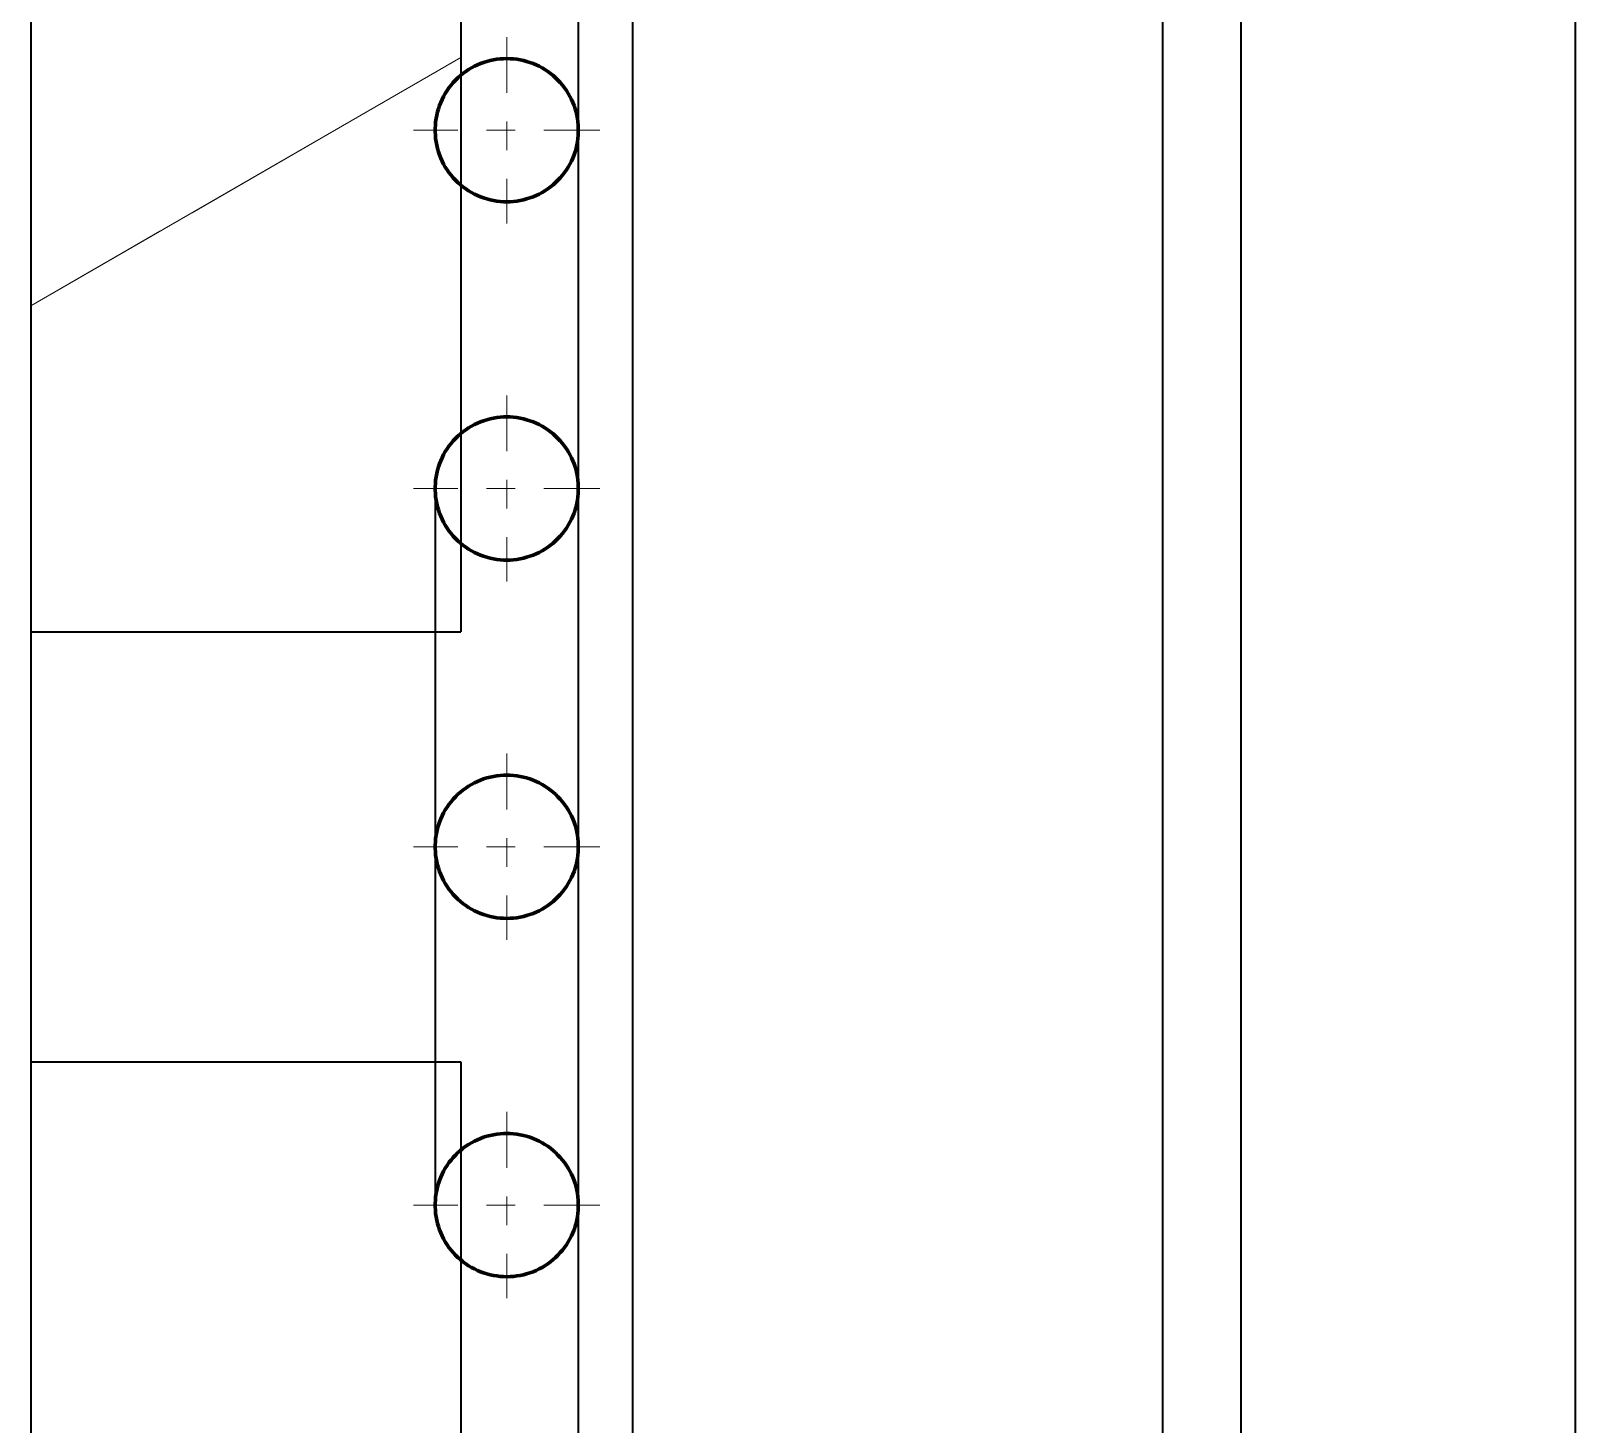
# Model space of a CAD drawing. Extents: x 23 to 587, y 4 to 413.
# Drawn here: x 172.92 to 178.31, y 153.5 to 158.36 of the extents above; entities that cross this region are included whole.
import ezdxf

# ---------------------------------------------------------------- set-up
doc = ezdxf.new("R2010")
doc.units = 0
doc.linetypes.add('DASHDOT', pattern=[18.5, 12, -3, 0.5, -3])
doc.linetypes.add('DASHED', pattern=[15, 12, -3])
doc.layers.get('0').update_dxf_attribs({"lineweight": 13})

# ---------------------------------------------------------------- blocks, each defined once
blk = doc.blocks.new('BLOCK6984')
at = {"color": 7, "linetype": 'DASHDOT', "lineweight": 13, "ltscale": 0.0325}
for p, q in [((1.821, 35.65), (1.821, 34.35)), ((2.471, 35), (1.171, 35))]:
    blk.add_line(p, q, dxfattribs=at)
blk = doc.blocks.new('BLOCK6985')
at = {"color": 7, "linetype": 'DASHDOT', "lineweight": 13, "ltscale": 0.0325}
for p, q in [((1.821, 33.15), (1.821, 31.85)), ((2.471, 32.5), (1.171, 32.5))]:
    blk.add_line(p, q, dxfattribs=at)
blk = doc.blocks.new('BLOCK6986')
at = {"color": 7, "linetype": 'DASHDOT', "lineweight": 13, "ltscale": 0.0325}
for p, q in [((1.821, 30.65), (1.821, 29.35)), ((2.471, 30), (1.171, 30))]:
    blk.add_line(p, q, dxfattribs=at)
blk = doc.blocks.new('BLOCK6987')
at = {"color": 7, "linetype": 'DASHDOT', "lineweight": 13, "ltscale": 0.0325}
for p, q in [((1.821, 28.15), (1.821, 26.85)), ((2.471, 27.5), (1.171, 27.5))]:
    blk.add_line(p, q, dxfattribs=at)
blk = doc.blocks.new('BLOCK7007')
at = {"color": 7, "lineweight": 35}
for p, q in [((6.4, -47.45), (6.4, 47.55)), ((2.7, 45.8), (2.7, 0.05)), ((9.278, 41.372), (9.278, -19.761))]:
    blk.add_line(p, q, dxfattribs=at)
at = {"color": 7, "lineweight": 35, "ltscale": 0.0625}
for p, q in [((2.321, 37.5), (2.321, 35)), ((2.321, 35), (2.321, 32.5)), ((1.321, 32.5), (1.321, 30)), ((2.321, 32.5), (2.321, 30)), ((1.321, 30), (1.321, 27.5)), ((2.321, 30), (2.321, 27.5)), ((2.321, 27.5), (2.321, 25))]:
    blk.add_line(p, q, dxfattribs=at)
at = {"color": 7, "lineweight": 35, "ltscale": 0.125}
for p, q in [((-1.5, 36.5), (-1.5, 31.5)), ((1.5, 36.5), (1.5, 31.5))]:
    blk.add_line(p, q, dxfattribs=at)
at = {"color": 7, "lineweight": 35, "ltscale": 0.075}
for p, q in [((-1.5, 31.5), (1.5, 31.5)), ((-1.5, 31.5), (-1.5, 28.5)), ((-1.5, 28.5), (1.5, 28.5))]:
    blk.add_line(p, q, dxfattribs=at)
at = {"color": 7, "lineweight": 35, "ltscale": 0.175}
for p, q in [((-1.5, 28.5), (-1.5, 21.5)), ((1.5, 28.5), (1.5, 21.5))]:
    blk.add_line(p, q, dxfattribs=at)
at = {"color": 7, "lineweight": 35}
for centre in [(1.821, 35), (1.821, 32.5), (1.821, 30), (1.821, 27.5)]:
    blk.add_circle(centre, 0.5, dxfattribs=at)
blk.add_open_spline([(6.951, 44.46), (6.947, 44.397), (6.946, 44.307), (6.946, 44.174), (6.946, 44.042), (6.946, 43.858), (6.946, 43.622), (6.946, 43.334), (6.946, 42.995), (6.946, 42.604), (6.946, 42.163), (6.946, 41.671), (6.946, 41.13), (6.946, 40.54), (6.946, 39.901), (6.946, 39.216), (6.946, 38.483), (6.946, 37.705), (6.946, 36.882), (6.946, 36.015), (6.946, 35.106), (6.946, 34.154), (6.946, 33.162), (6.946, 32.13), (6.946, 31.061), (6.946, 29.954), (6.946, 28.812), (6.946, 27.635), (6.946, 26.426), (6.946, 25.185), (6.946, 23.914), (6.946, 22.615), (6.946, 21.289), (6.946, 19.938), (6.946, 18.563), (6.946, 17.165), (6.946, 15.748), (6.946, 14.312), (6.946, 12.859), (6.946, 11.39), (6.946, 9.908), (6.946, 8.415), (6.946, 6.911), (6.946, 5.399), (6.946, 3.881), (6.946, 2.358), (6.946, 0.833), (6.946, -0.694), (6.946, -2.219), (6.946, -3.742), (6.946, -5.26), (6.946, -6.772), (6.946, -8.276), (6.946, -9.77), (6.946, -11.252), (6.946, -12.721), (6.946, -14.175), (6.946, -15.611), (6.946, -17.029), (6.946, -18.427), (6.946, -19.803), (6.946, -20.712), (6.946, -21.163)], degree=3, knots=[0, 0, 0, 0, 0.189433, 0.268467, 0.40013, 0.584286, 0.820495, 1.108622, 1.448322, 1.839192, 2.280765, 2.772517, 3.31386, 3.904152, 4.542687, 5.228707, 5.961393, 6.739873, 7.563221, 8.430454, 9.340541, 10.292398, 11.28489, 12.316835, 13.387005, 14.494125, 15.636877, 16.813898, 18.023788, 19.265104, 20.53637, 21.83607, 23.162657, 24.514551, 25.890141, 27.287789, 28.70583, 30.142576, 31.596315, 33.065316, 34.547829, 36.042088, 37.546313, 39.058714, 40.577488, 42.100827, 43.626917, 45.153939, 46.680075, 48.203507, 49.722421, 51.235007, 52.739465, 54.234002, 55.716838, 57.186207, 58.640359, 60.077562, 61.496104, 62.894296, 64.270472, 65.622993, 65.622993, 65.622993, 65.622993], dxfattribs=at)
blk = doc.blocks.new('BLOCK7021')
at = {"color": 7, "linetype": 'DASHED', "lineweight": 140, "ltscale": 0.000586065}
for p, q in [((1.617, 35.456), (1.638, 35.465)), ((1.915, 35.491), (1.938, 35.486)), ((1.638, 34.535), (1.617, 34.544)), ((1.938, 34.514), (1.915, 34.509))]:
    blk.add_line(p, q, dxfattribs=at)
at = {"color": 7, "linetype": 'DASHED', "lineweight": 140, "ltscale": 0.000586068}
for p, q in [((1.638, 35.465), (1.66, 35.473)), ((1.433, 35.314), (1.448, 35.332)), ((2.195, 35.332), (2.21, 35.314)), ((1.448, 34.668), (1.433, 34.686)), ((2.21, 34.686), (2.195, 34.668)), ((1.66, 34.527), (1.638, 34.535))]:
    blk.add_line(p, q, dxfattribs=at)
at = {"color": 7, "linetype": 'DASHED', "lineweight": 140, "ltscale": 0.000586063}
for p, q in [((1.66, 35.473), (1.683, 35.48)), ((1.728, 35.491), (1.751, 35.495)), ((1.798, 35.499), (1.821, 35.5)), ((1.892, 35.495), (1.915, 35.491)), ((2.005, 35.465), (2.026, 35.456)), ((1.352, 35.172), (1.361, 35.194)), ((1.361, 34.806), (1.352, 34.828)), ((1.683, 34.52), (1.66, 34.527)), ((1.751, 34.505), (1.728, 34.509)), ((1.821, 34.5), (1.798, 34.501)), ((1.915, 34.509), (1.892, 34.505)), ((2.026, 34.544), (2.005, 34.535))]:
    blk.add_line(p, q, dxfattribs=at)
at = {"color": 7, "linetype": 'DASHED', "lineweight": 140, "ltscale": 0.000586056}
for p, q in [((1.683, 35.48), (1.705, 35.486)), ((1.938, 35.486), (1.96, 35.48)), ((1.705, 34.514), (1.683, 34.52)), ((1.96, 34.52), (1.938, 34.514))]:
    blk.add_line(p, q, dxfattribs=at)
at = {"color": 7, "linetype": 'DASHED', "lineweight": 140, "ltscale": 0.000586062}
for p, q in [((1.705, 35.486), (1.728, 35.491)), ((2.282, 35.194), (2.291, 35.172)), ((2.291, 34.828), (2.282, 34.806)), ((1.728, 34.509), (1.705, 34.514))]:
    blk.add_line(p, q, dxfattribs=at)
at = {"color": 7, "linetype": 'DASHED', "lineweight": 140, "ltscale": 0.000586067}
for p, q in [((1.751, 35.495), (1.775, 35.498)), ((1.775, 35.498), (1.798, 35.499)), ((1.868, 35.498), (1.892, 35.495)), ((1.775, 34.502), (1.751, 34.505)), ((1.798, 34.501), (1.775, 34.502)), ((1.892, 34.505), (1.868, 34.502))]:
    blk.add_line(p, q, dxfattribs=at)
at = {"color": 7, "linetype": 'DASHED', "lineweight": 140, "ltscale": 0.000586066}
for p, q in [((1.821, 35.5), (1.845, 35.499)), ((1.845, 34.501), (1.821, 34.5))]:
    blk.add_line(p, q, dxfattribs=at)
at = {"color": 7, "linetype": 'DASHED', "lineweight": 140, "ltscale": 0.000586064}
for p, q in [((1.845, 35.499), (1.868, 35.498)), ((1.868, 34.502), (1.845, 34.501))]:
    blk.add_line(p, q, dxfattribs=at)
at = {"color": 7, "linetype": 'DASHED', "lineweight": 140, "ltscale": 0.00058606}
for p, q in [((1.96, 35.48), (1.983, 35.473)), ((1.37, 35.215), (1.381, 35.236)), ((1.381, 34.764), (1.37, 34.785)), ((1.983, 34.527), (1.96, 34.52))]:
    blk.add_line(p, q, dxfattribs=at)
at = {"color": 7, "linetype": 'DASHED', "lineweight": 140, "ltscale": 0.000586071}
for p, q in [((1.983, 35.473), (2.005, 35.465)), ((1.575, 35.435), (1.596, 35.446)), ((2.047, 35.446), (2.068, 35.435)), ((1.392, 35.257), (1.405, 35.277)), ((1.405, 34.723), (1.392, 34.743)), ((1.596, 34.554), (1.575, 34.565)), ((2.005, 34.535), (1.983, 34.527)), ((2.068, 34.565), (2.047, 34.554))]:
    blk.add_line(p, q, dxfattribs=at)
at = {"color": 7, "linetype": 'DASHED', "lineweight": 140, "ltscale": 0.000586052}
for p, q in [((1.464, 35.349), (1.481, 35.366)), ((1.481, 34.634), (1.464, 34.651))]:
    blk.add_line(p, q, dxfattribs=at)
at = {"color": 7, "linetype": 'DASHED', "lineweight": 140, "ltscale": 0.000586103}
for p, q in [((1.481, 35.366), (1.498, 35.381)), ((2.145, 35.381), (2.162, 35.366)), ((1.498, 34.619), (1.481, 34.634)), ((2.162, 34.634), (2.145, 34.619))]:
    blk.add_line(p, q, dxfattribs=at)
at = {"color": 7, "linetype": 'DASHED', "lineweight": 140, "ltscale": 0.000586024}
for p, q in [((1.498, 35.381), (1.516, 35.396)), ((2.127, 35.396), (2.145, 35.381)), ((1.516, 34.604), (1.498, 34.619)), ((2.145, 34.619), (2.127, 34.604))]:
    blk.add_line(p, q, dxfattribs=at)
at = {"color": 7, "linetype": 'DASHED', "lineweight": 140, "ltscale": 0.000586098}
for p, q in [((1.516, 35.396), (1.535, 35.41)), ((2.108, 35.41), (2.127, 35.396)), ((1.535, 34.59), (1.516, 34.604)), ((2.127, 34.604), (2.108, 34.59))]:
    blk.add_line(p, q, dxfattribs=at)
at = {"color": 7, "linetype": 'DASHED', "lineweight": 140, "ltscale": 0.000586057}
for p, q in [((1.535, 35.41), (1.555, 35.423)), ((1.418, 35.296), (1.433, 35.314)), ((2.21, 35.314), (2.225, 35.296)), ((1.433, 34.686), (1.418, 34.704)), ((2.225, 34.704), (2.21, 34.686)), ((1.555, 34.577), (1.535, 34.59))]:
    blk.add_line(p, q, dxfattribs=at)
at = {"color": 7, "linetype": 'DASHED', "lineweight": 140, "ltscale": 0.000586042}
for p, q in [((1.555, 35.423), (1.575, 35.435)), ((1.575, 34.565), (1.555, 34.577))]:
    blk.add_line(p, q, dxfattribs=at)
at = {"color": 7, "linetype": 'DASHED', "lineweight": 140, "ltscale": 0.000586073}
for p, q in [((1.596, 35.446), (1.617, 35.456)), ((1.617, 34.544), (1.596, 34.554))]:
    blk.add_line(p, q, dxfattribs=at)
at = {"color": 7, "linetype": 'DASHED', "lineweight": 140, "ltscale": 0.000586076}
for p, q in [((2.026, 35.456), (2.047, 35.446)), ((2.047, 34.554), (2.026, 34.544))]:
    blk.add_line(p, q, dxfattribs=at)
at = {"color": 7, "linetype": 'DASHED', "lineweight": 140, "ltscale": 0.000586039}
for p, q in [((2.068, 35.435), (2.088, 35.423)), ((2.088, 34.577), (2.068, 34.565))]:
    blk.add_line(p, q, dxfattribs=at)
at = {"color": 7, "linetype": 'DASHED', "lineweight": 140, "ltscale": 0.000586059}
for p, q in [((2.088, 35.423), (2.108, 35.41)), ((2.262, 35.236), (2.273, 35.215)), ((2.273, 34.785), (2.262, 34.764)), ((2.108, 34.59), (2.088, 34.577))]:
    blk.add_line(p, q, dxfattribs=at)
at = {"color": 7, "linetype": 'DASHED', "lineweight": 140, "ltscale": 0.00058605}
for p, q in [((2.162, 35.366), (2.179, 35.349)), ((2.179, 34.651), (2.162, 34.634))]:
    blk.add_line(p, q, dxfattribs=at)
at = {"color": 7, "linetype": 'DASHED', "lineweight": 140, "ltscale": 0.000586075}
for p, q in [((1.381, 35.236), (1.392, 35.257)), ((1.392, 34.743), (1.381, 34.764))]:
    blk.add_line(p, q, dxfattribs=at)
at = {"color": 7, "linetype": 'DASHED', "lineweight": 140, "ltscale": 0.000586099}
for p, q in [((1.405, 35.277), (1.418, 35.296)), ((2.225, 35.296), (2.238, 35.277)), ((1.418, 34.704), (1.405, 34.723)), ((2.238, 34.723), (2.225, 34.704))]:
    blk.add_line(p, q, dxfattribs=at)
at = {"color": 7, "linetype": 'DASHED', "lineweight": 140, "ltscale": 0.00058603}
for p, q in [((1.448, 35.332), (1.464, 35.349)), ((2.179, 35.349), (2.195, 35.332)), ((1.464, 34.651), (1.448, 34.668)), ((2.195, 34.668), (2.179, 34.651))]:
    blk.add_line(p, q, dxfattribs=at)
at = {"color": 7, "linetype": 'DASHED', "lineweight": 140, "ltscale": 0.000586072}
for p, q in [((2.238, 35.277), (2.251, 35.257)), ((2.251, 34.743), (2.238, 34.723))]:
    blk.add_line(p, q, dxfattribs=at)
at = {"color": 7, "linetype": 'DASHED', "lineweight": 140, "ltscale": 0.000586077}
for p, q in [((2.251, 35.257), (2.262, 35.236)), ((2.262, 34.764), (2.251, 34.743))]:
    blk.add_line(p, q, dxfattribs=at)
at = {"color": 7, "linetype": 'DASHED', "lineweight": 140, "ltscale": 0.000586089}
for p, q in [((1.338, 35.128), (1.345, 35.15)), ((2.298, 35.15), (2.305, 35.128)), ((1.345, 34.85), (1.338, 34.872)), ((2.305, 34.872), (2.298, 34.85))]:
    blk.add_line(p, q, dxfattribs=at)
at = {"color": 7, "linetype": 'DASHED', "lineweight": 140, "ltscale": 0.00058604}
for p, q in [((1.345, 35.15), (1.352, 35.172)), ((1.352, 34.828), (1.345, 34.85))]:
    blk.add_line(p, q, dxfattribs=at)
at = {"color": 7, "linetype": 'DASHED', "lineweight": 140, "ltscale": 0.000586047}
for p, q in [((1.361, 35.194), (1.37, 35.215)), ((2.273, 35.215), (2.282, 35.194)), ((1.37, 34.785), (1.361, 34.806)), ((2.282, 34.806), (2.273, 34.785))]:
    blk.add_line(p, q, dxfattribs=at)
at = {"color": 7, "linetype": 'DASHED', "lineweight": 140, "ltscale": 0.000586041}
for p, q in [((2.291, 35.172), (2.298, 35.15)), ((2.298, 34.85), (2.291, 34.828))]:
    blk.add_line(p, q, dxfattribs=at)
at = {"color": 7, "linetype": 'DASHED', "lineweight": 140, "ltscale": 0.000586009}
for p, q in [((1.322, 35.012), (1.323, 35.035)), ((1.323, 34.965), (1.322, 34.988))]:
    blk.add_line(p, q, dxfattribs=at)
at = {"color": 7, "linetype": 'DASHED', "lineweight": 140, "ltscale": 0.000586128}
for p, q in [((1.323, 35.035), (1.325, 35.058)), ((2.318, 35.058), (2.32, 35.035)), ((1.322, 34.988), (1.322, 35.012)), ((1.325, 34.942), (1.323, 34.965)), ((2.32, 34.965), (2.318, 34.942)), ((2.321, 35.012), (2.321, 34.988))]:
    blk.add_line(p, q, dxfattribs=at)
at = {"color": 7, "linetype": 'DASHED', "lineweight": 140, "ltscale": 0.000586005}
for p, q in [((1.325, 35.058), (1.328, 35.082)), ((2.315, 35.082), (2.318, 35.058)), ((1.328, 34.918), (1.325, 34.942)), ((2.318, 34.942), (2.315, 34.918))]:
    blk.add_line(p, q, dxfattribs=at)
at = {"color": 7, "linetype": 'DASHED', "lineweight": 140, "ltscale": 0.000586106}
for p, q in [((1.328, 35.082), (1.333, 35.105)), ((2.31, 35.105), (2.315, 35.082)), ((1.333, 34.895), (1.328, 34.918)), ((2.315, 34.918), (2.31, 34.895))]:
    blk.add_line(p, q, dxfattribs=at)
at = {"color": 7, "linetype": 'DASHED', "lineweight": 140, "ltscale": 0.000586045}
for p, q in [((1.333, 35.105), (1.338, 35.128)), ((1.338, 34.872), (1.333, 34.895))]:
    blk.add_line(p, q, dxfattribs=at)
at = {"color": 7, "linetype": 'DASHED', "lineweight": 140, "ltscale": 0.000586044}
for p, q in [((2.305, 35.128), (2.31, 35.105)), ((2.31, 34.895), (2.305, 34.872))]:
    blk.add_line(p, q, dxfattribs=at)
at = {"color": 7, "linetype": 'DASHED', "lineweight": 140, "ltscale": 0.00058601}
for p, q in [((2.32, 35.035), (2.321, 35.012)), ((2.321, 34.988), (2.32, 34.965))]:
    blk.add_line(p, q, dxfattribs=at)
blk = doc.blocks.new('BLOCK7023')
at = {"color": 7, "linetype": 'DASHED', "lineweight": 140, "ltscale": 0.000586056}
for p, q in [((1.683, 32.98), (1.705, 32.986)), ((1.938, 32.986), (1.96, 32.98)), ((1.705, 32.014), (1.683, 32.02)), ((1.96, 32.02), (1.938, 32.014))]:
    blk.add_line(p, q, dxfattribs=at)
at = {"color": 7, "linetype": 'DASHED', "lineweight": 140, "ltscale": 0.000586062}
for p, q in [((1.705, 32.986), (1.728, 32.991)), ((2.282, 32.694), (2.291, 32.672)), ((2.291, 32.328), (2.282, 32.306)), ((1.728, 32.009), (1.705, 32.014))]:
    blk.add_line(p, q, dxfattribs=at)
at = {"color": 7, "linetype": 'DASHED', "lineweight": 140, "ltscale": 0.000586063}
for p, q in [((1.728, 32.991), (1.751, 32.995)), ((1.798, 32.999), (1.821, 33)), ((1.892, 32.995), (1.915, 32.991)), ((1.66, 32.973), (1.683, 32.98)), ((2.005, 32.965), (2.026, 32.956)), ((1.352, 32.672), (1.361, 32.694)), ((1.361, 32.306), (1.352, 32.328)), ((1.683, 32.02), (1.66, 32.027)), ((2.026, 32.044), (2.005, 32.035)), ((1.751, 32.005), (1.728, 32.009)), ((1.821, 32), (1.798, 32.001)), ((1.915, 32.009), (1.892, 32.005))]:
    blk.add_line(p, q, dxfattribs=at)
at = {"color": 7, "linetype": 'DASHED', "lineweight": 140, "ltscale": 0.000586067}
for p, q in [((1.751, 32.995), (1.775, 32.998)), ((1.775, 32.998), (1.798, 32.999)), ((1.868, 32.998), (1.892, 32.995)), ((1.775, 32.002), (1.751, 32.005)), ((1.798, 32.001), (1.775, 32.002)), ((1.892, 32.005), (1.868, 32.002))]:
    blk.add_line(p, q, dxfattribs=at)
at = {"color": 7, "linetype": 'DASHED', "lineweight": 140, "ltscale": 0.000586066}
for p, q in [((1.821, 33), (1.845, 32.999)), ((1.845, 32.001), (1.821, 32))]:
    blk.add_line(p, q, dxfattribs=at)
at = {"color": 7, "linetype": 'DASHED', "lineweight": 140, "ltscale": 0.000586064}
for p, q in [((1.845, 32.999), (1.868, 32.998)), ((1.868, 32.002), (1.845, 32.001))]:
    blk.add_line(p, q, dxfattribs=at)
at = {"color": 7, "linetype": 'DASHED', "lineweight": 140, "ltscale": 0.000586065}
for p, q in [((1.915, 32.991), (1.938, 32.986)), ((1.617, 32.956), (1.638, 32.965)), ((1.638, 32.035), (1.617, 32.044)), ((1.938, 32.014), (1.915, 32.009))]:
    blk.add_line(p, q, dxfattribs=at)
at = {"color": 7, "linetype": 'DASHED', "lineweight": 140, "ltscale": 0.000586103}
for p, q in [((1.481, 32.866), (1.498, 32.881)), ((2.145, 32.881), (2.162, 32.866)), ((1.498, 32.119), (1.481, 32.134)), ((2.162, 32.134), (2.145, 32.119))]:
    blk.add_line(p, q, dxfattribs=at)
at = {"color": 7, "linetype": 'DASHED', "lineweight": 140, "ltscale": 0.000586024}
for p, q in [((1.498, 32.881), (1.516, 32.896)), ((2.127, 32.896), (2.145, 32.881)), ((1.516, 32.104), (1.498, 32.119)), ((2.145, 32.119), (2.127, 32.104))]:
    blk.add_line(p, q, dxfattribs=at)
at = {"color": 7, "linetype": 'DASHED', "lineweight": 140, "ltscale": 0.000586098}
for p, q in [((1.516, 32.896), (1.535, 32.91)), ((2.108, 32.91), (2.127, 32.896)), ((1.535, 32.09), (1.516, 32.104)), ((2.127, 32.104), (2.108, 32.09))]:
    blk.add_line(p, q, dxfattribs=at)
at = {"color": 7, "linetype": 'DASHED', "lineweight": 140, "ltscale": 0.000586057}
for p, q in [((1.535, 32.91), (1.555, 32.923)), ((1.418, 32.796), (1.433, 32.814)), ((2.21, 32.814), (2.225, 32.796)), ((1.433, 32.186), (1.418, 32.204)), ((2.225, 32.204), (2.21, 32.186)), ((1.555, 32.077), (1.535, 32.09))]:
    blk.add_line(p, q, dxfattribs=at)
at = {"color": 7, "linetype": 'DASHED', "lineweight": 140, "ltscale": 0.000586042}
for p, q in [((1.555, 32.923), (1.575, 32.935)), ((1.575, 32.065), (1.555, 32.077))]:
    blk.add_line(p, q, dxfattribs=at)
at = {"color": 7, "linetype": 'DASHED', "lineweight": 140, "ltscale": 0.000586071}
for p, q in [((1.575, 32.935), (1.596, 32.946)), ((1.983, 32.973), (2.005, 32.965)), ((2.047, 32.946), (2.068, 32.935)), ((1.392, 32.757), (1.405, 32.777)), ((1.405, 32.223), (1.392, 32.243)), ((1.596, 32.054), (1.575, 32.065)), ((2.005, 32.035), (1.983, 32.027)), ((2.068, 32.065), (2.047, 32.054))]:
    blk.add_line(p, q, dxfattribs=at)
at = {"color": 7, "linetype": 'DASHED', "lineweight": 140, "ltscale": 0.000586073}
for p, q in [((1.596, 32.946), (1.617, 32.956)), ((1.617, 32.044), (1.596, 32.054))]:
    blk.add_line(p, q, dxfattribs=at)
at = {"color": 7, "linetype": 'DASHED', "lineweight": 140, "ltscale": 0.000586068}
for p, q in [((1.638, 32.965), (1.66, 32.973)), ((1.433, 32.814), (1.448, 32.832)), ((2.195, 32.832), (2.21, 32.814)), ((1.448, 32.168), (1.433, 32.186)), ((2.21, 32.186), (2.195, 32.168)), ((1.66, 32.027), (1.638, 32.035))]:
    blk.add_line(p, q, dxfattribs=at)
at = {"color": 7, "linetype": 'DASHED', "lineweight": 140, "ltscale": 0.00058606}
for p, q in [((1.96, 32.98), (1.983, 32.973)), ((1.37, 32.715), (1.381, 32.736)), ((1.381, 32.264), (1.37, 32.285)), ((1.983, 32.027), (1.96, 32.02))]:
    blk.add_line(p, q, dxfattribs=at)
at = {"color": 7, "linetype": 'DASHED', "lineweight": 140, "ltscale": 0.000586076}
for p, q in [((2.026, 32.956), (2.047, 32.946)), ((2.047, 32.054), (2.026, 32.044))]:
    blk.add_line(p, q, dxfattribs=at)
at = {"color": 7, "linetype": 'DASHED', "lineweight": 140, "ltscale": 0.000586039}
for p, q in [((2.068, 32.935), (2.088, 32.923)), ((2.088, 32.077), (2.068, 32.065))]:
    blk.add_line(p, q, dxfattribs=at)
at = {"color": 7, "linetype": 'DASHED', "lineweight": 140, "ltscale": 0.000586059}
for p, q in [((2.088, 32.923), (2.108, 32.91)), ((2.262, 32.736), (2.273, 32.715)), ((2.273, 32.285), (2.262, 32.264)), ((2.108, 32.09), (2.088, 32.077))]:
    blk.add_line(p, q, dxfattribs=at)
at = {"color": 7, "linetype": 'DASHED', "lineweight": 140, "ltscale": 0.000586099}
for p, q in [((1.405, 32.777), (1.418, 32.796)), ((2.225, 32.796), (2.238, 32.777)), ((1.418, 32.204), (1.405, 32.223)), ((2.238, 32.223), (2.225, 32.204))]:
    blk.add_line(p, q, dxfattribs=at)
at = {"color": 7, "linetype": 'DASHED', "lineweight": 140, "ltscale": 0.00058603}
for p, q in [((1.448, 32.832), (1.464, 32.849)), ((2.179, 32.849), (2.195, 32.832)), ((1.464, 32.151), (1.448, 32.168)), ((2.195, 32.168), (2.179, 32.151))]:
    blk.add_line(p, q, dxfattribs=at)
at = {"color": 7, "linetype": 'DASHED', "lineweight": 140, "ltscale": 0.000586052}
for p, q in [((1.464, 32.849), (1.481, 32.866)), ((1.481, 32.134), (1.464, 32.151))]:
    blk.add_line(p, q, dxfattribs=at)
at = {"color": 7, "linetype": 'DASHED', "lineweight": 140, "ltscale": 0.00058605}
for p, q in [((2.162, 32.866), (2.179, 32.849)), ((2.179, 32.151), (2.162, 32.134))]:
    blk.add_line(p, q, dxfattribs=at)
at = {"color": 7, "linetype": 'DASHED', "lineweight": 140, "ltscale": 0.000586072}
for p, q in [((2.238, 32.777), (2.251, 32.757)), ((2.251, 32.243), (2.238, 32.223))]:
    blk.add_line(p, q, dxfattribs=at)
at = {"color": 7, "linetype": 'DASHED', "lineweight": 140, "ltscale": 0.00058604}
for p, q in [((1.345, 32.65), (1.352, 32.672)), ((1.352, 32.328), (1.345, 32.35))]:
    blk.add_line(p, q, dxfattribs=at)
at = {"color": 7, "linetype": 'DASHED', "lineweight": 140, "ltscale": 0.000586047}
for p, q in [((1.361, 32.694), (1.37, 32.715)), ((2.273, 32.715), (2.282, 32.694)), ((1.37, 32.285), (1.361, 32.306)), ((2.282, 32.306), (2.273, 32.285))]:
    blk.add_line(p, q, dxfattribs=at)
at = {"color": 7, "linetype": 'DASHED', "lineweight": 140, "ltscale": 0.000586075}
for p, q in [((1.381, 32.736), (1.392, 32.757)), ((1.392, 32.243), (1.381, 32.264))]:
    blk.add_line(p, q, dxfattribs=at)
at = {"color": 7, "linetype": 'DASHED', "lineweight": 140, "ltscale": 0.000586077}
for p, q in [((2.251, 32.757), (2.262, 32.736)), ((2.262, 32.264), (2.251, 32.243))]:
    blk.add_line(p, q, dxfattribs=at)
at = {"color": 7, "linetype": 'DASHED', "lineweight": 140, "ltscale": 0.000586041}
for p, q in [((2.291, 32.672), (2.298, 32.65)), ((2.298, 32.35), (2.291, 32.328))]:
    blk.add_line(p, q, dxfattribs=at)
at = {"color": 7, "linetype": 'DASHED', "lineweight": 140, "ltscale": 0.000586128}
for p, q in [((1.323, 32.535), (1.325, 32.558)), ((2.318, 32.558), (2.32, 32.535)), ((1.322, 32.488), (1.322, 32.512)), ((1.325, 32.442), (1.323, 32.465)), ((2.32, 32.465), (2.318, 32.442)), ((2.321, 32.512), (2.321, 32.488))]:
    blk.add_line(p, q, dxfattribs=at)
at = {"color": 7, "linetype": 'DASHED', "lineweight": 140, "ltscale": 0.000586005}
for p, q in [((1.325, 32.558), (1.328, 32.582)), ((2.315, 32.582), (2.318, 32.558)), ((1.328, 32.418), (1.325, 32.442)), ((2.318, 32.442), (2.315, 32.418))]:
    blk.add_line(p, q, dxfattribs=at)
at = {"color": 7, "linetype": 'DASHED', "lineweight": 140, "ltscale": 0.000586106}
for p, q in [((1.328, 32.582), (1.333, 32.605)), ((2.31, 32.605), (2.315, 32.582)), ((1.333, 32.395), (1.328, 32.418)), ((2.315, 32.418), (2.31, 32.395))]:
    blk.add_line(p, q, dxfattribs=at)
at = {"color": 7, "linetype": 'DASHED', "lineweight": 140, "ltscale": 0.000586045}
for p, q in [((1.333, 32.605), (1.338, 32.628)), ((1.338, 32.372), (1.333, 32.395))]:
    blk.add_line(p, q, dxfattribs=at)
at = {"color": 7, "linetype": 'DASHED', "lineweight": 140, "ltscale": 0.000586089}
for p, q in [((1.338, 32.628), (1.345, 32.65)), ((2.298, 32.65), (2.305, 32.628)), ((1.345, 32.35), (1.338, 32.372)), ((2.305, 32.372), (2.298, 32.35))]:
    blk.add_line(p, q, dxfattribs=at)
at = {"color": 7, "linetype": 'DASHED', "lineweight": 140, "ltscale": 0.000586044}
for p, q in [((2.305, 32.628), (2.31, 32.605)), ((2.31, 32.395), (2.305, 32.372))]:
    blk.add_line(p, q, dxfattribs=at)
at = {"color": 7, "linetype": 'DASHED', "lineweight": 140, "ltscale": 0.000586009}
for p, q in [((1.322, 32.512), (1.323, 32.535)), ((1.323, 32.465), (1.322, 32.488))]:
    blk.add_line(p, q, dxfattribs=at)
at = {"color": 7, "linetype": 'DASHED', "lineweight": 140, "ltscale": 0.00058601}
for p, q in [((2.32, 32.535), (2.321, 32.512)), ((2.321, 32.488), (2.32, 32.465))]:
    blk.add_line(p, q, dxfattribs=at)
blk = doc.blocks.new('BLOCK7025')
at = {"color": 7, "linetype": 'DASHED', "lineweight": 140, "ltscale": 0.000586083}
for p, q in [((1.498, 30.381), (1.516, 30.396)), ((1.535, 30.41), (1.555, 30.423)), ((2.127, 30.396), (2.145, 30.381)), ((2.162, 30.366), (2.179, 30.349)), ((2.179, 29.651), (2.162, 29.634)), ((1.516, 29.604), (1.498, 29.619)), ((1.555, 29.577), (1.535, 29.59)), ((2.145, 29.619), (2.127, 29.604))]:
    blk.add_line(p, q, dxfattribs=at)
at = {"color": 7, "linetype": 'DASHED', "lineweight": 140, "ltscale": 0.000586042}
for p, q in [((1.516, 30.396), (1.535, 30.41)), ((2.108, 30.41), (2.127, 30.396)), ((1.535, 29.59), (1.516, 29.604)), ((2.127, 29.604), (2.108, 29.59))]:
    blk.add_line(p, q, dxfattribs=at)
at = {"color": 7, "linetype": 'DASHED', "lineweight": 140, "ltscale": 0.000586066}
for p, q in [((1.555, 30.423), (1.575, 30.435)), ((1.821, 30.5), (1.845, 30.499)), ((1.575, 29.565), (1.555, 29.577)), ((1.845, 29.501), (1.821, 29.5))]:
    blk.add_line(p, q, dxfattribs=at)
at = {"color": 7, "linetype": 'DASHED', "lineweight": 140, "ltscale": 0.000586049}
for p, q in [((1.575, 30.435), (1.596, 30.446)), ((2.047, 30.446), (2.068, 30.435)), ((1.596, 29.554), (1.575, 29.565)), ((2.068, 29.565), (2.047, 29.554))]:
    blk.add_line(p, q, dxfattribs=at)
at = {"color": 7, "linetype": 'DASHED', "lineweight": 140, "ltscale": 0.000586073}
for p, q in [((1.596, 30.446), (1.617, 30.456)), ((1.617, 29.544), (1.596, 29.554))]:
    blk.add_line(p, q, dxfattribs=at)
at = {"color": 7, "linetype": 'DASHED', "lineweight": 140, "ltscale": 0.000586065}
for p, q in [((1.617, 30.456), (1.638, 30.465)), ((1.915, 30.491), (1.938, 30.486)), ((1.638, 29.535), (1.617, 29.544)), ((1.938, 29.514), (1.915, 29.509))]:
    blk.add_line(p, q, dxfattribs=at)
at = {"color": 7, "linetype": 'DASHED', "lineweight": 140, "ltscale": 0.000586068}
for p, q in [((1.638, 30.465), (1.66, 30.473)), ((1.683, 30.48), (1.705, 30.486)), ((1.938, 30.486), (1.96, 30.48)), ((1.433, 30.314), (1.448, 30.332)), ((2.195, 30.332), (2.21, 30.314)), ((1.448, 29.668), (1.433, 29.686)), ((2.21, 29.686), (2.195, 29.668)), ((1.66, 29.527), (1.638, 29.535)), ((1.705, 29.514), (1.683, 29.52)), ((1.96, 29.52), (1.938, 29.514))]:
    blk.add_line(p, q, dxfattribs=at)
at = {"color": 7, "linetype": 'DASHED', "lineweight": 140, "ltscale": 0.000586063}
for p, q in [((1.66, 30.473), (1.683, 30.48)), ((1.728, 30.491), (1.751, 30.495)), ((1.798, 30.499), (1.821, 30.5)), ((1.892, 30.495), (1.915, 30.491)), ((2.005, 30.465), (2.026, 30.456)), ((1.352, 30.172), (1.361, 30.194)), ((1.361, 29.806), (1.352, 29.828)), ((2.026, 29.544), (2.005, 29.535)), ((1.683, 29.52), (1.66, 29.527)), ((1.751, 29.505), (1.728, 29.509)), ((1.821, 29.5), (1.798, 29.501)), ((1.915, 29.509), (1.892, 29.505))]:
    blk.add_line(p, q, dxfattribs=at)
at = {"color": 7, "linetype": 'DASHED', "lineweight": 140, "ltscale": 0.000586062}
for p, q in [((1.705, 30.486), (1.728, 30.491)), ((1.751, 30.495), (1.775, 30.498)), ((1.868, 30.498), (1.892, 30.495)), ((2.282, 30.194), (2.291, 30.172)), ((2.291, 29.828), (2.282, 29.806)), ((1.728, 29.509), (1.705, 29.514)), ((1.775, 29.502), (1.751, 29.505)), ((1.892, 29.505), (1.868, 29.502))]:
    blk.add_line(p, q, dxfattribs=at)
at = {"color": 7, "linetype": 'DASHED', "lineweight": 140, "ltscale": 0.000586067}
for p, q in [((1.775, 30.498), (1.798, 30.499)), ((1.798, 29.501), (1.775, 29.502))]:
    blk.add_line(p, q, dxfattribs=at)
at = {"color": 7, "linetype": 'DASHED', "lineweight": 140, "ltscale": 0.000586064}
for p, q in [((1.845, 30.499), (1.868, 30.498)), ((2.068, 30.435), (2.088, 30.423)), ((1.448, 30.332), (1.464, 30.349)), ((2.179, 30.349), (2.195, 30.332)), ((1.464, 29.651), (1.448, 29.668)), ((2.195, 29.668), (2.179, 29.651)), ((2.088, 29.577), (2.068, 29.565)), ((1.868, 29.502), (1.845, 29.501))]:
    blk.add_line(p, q, dxfattribs=at)
at = {"color": 7, "linetype": 'DASHED', "lineweight": 140, "ltscale": 0.00058606}
for p, q in [((1.96, 30.48), (1.983, 30.473)), ((1.405, 30.277), (1.418, 30.296)), ((2.225, 30.296), (2.238, 30.277)), ((1.37, 30.215), (1.381, 30.236)), ((1.381, 29.764), (1.37, 29.785)), ((1.418, 29.704), (1.405, 29.723)), ((2.238, 29.723), (2.225, 29.704)), ((1.983, 29.527), (1.96, 29.52))]:
    blk.add_line(p, q, dxfattribs=at)
at = {"color": 7, "linetype": 'DASHED', "lineweight": 140, "ltscale": 0.000586071}
for p, q in [((1.983, 30.473), (2.005, 30.465)), ((1.392, 30.257), (1.405, 30.277)), ((1.405, 29.723), (1.392, 29.743)), ((2.005, 29.535), (1.983, 29.527))]:
    blk.add_line(p, q, dxfattribs=at)
at = {"color": 7, "linetype": 'DASHED', "lineweight": 140, "ltscale": 0.000586076}
for p, q in [((2.026, 30.456), (2.047, 30.446)), ((2.047, 29.554), (2.026, 29.544))]:
    blk.add_line(p, q, dxfattribs=at)
at = {"color": 7, "linetype": 'DASHED', "lineweight": 140, "ltscale": 0.000586085}
for p, q in [((2.088, 30.423), (2.108, 30.41)), ((1.345, 30.15), (1.352, 30.172)), ((1.352, 29.828), (1.345, 29.85)), ((2.108, 29.59), (2.088, 29.577))]:
    blk.add_line(p, q, dxfattribs=at)
at = {"color": 7, "linetype": 'DASHED', "lineweight": 140, "ltscale": 0.000586057}
for p, q in [((1.418, 30.296), (1.433, 30.314)), ((2.21, 30.314), (2.225, 30.296)), ((1.322, 30.012), (1.323, 30.035)), ((1.323, 29.965), (1.322, 29.988)), ((2.32, 30.035), (2.321, 30.012)), ((2.321, 29.988), (2.32, 29.965)), ((1.433, 29.686), (1.418, 29.704)), ((2.225, 29.704), (2.21, 29.686))]:
    blk.add_line(p, q, dxfattribs=at)
at = {"color": 7, "linetype": 'DASHED', "lineweight": 140, "ltscale": 0.000586086}
for p, q in [((1.464, 30.349), (1.481, 30.366)), ((2.291, 30.172), (2.298, 30.15)), ((2.298, 29.85), (2.291, 29.828)), ((1.481, 29.634), (1.464, 29.651))]:
    blk.add_line(p, q, dxfattribs=at)
at = {"color": 7, "linetype": 'DASHED', "lineweight": 140, "ltscale": 0.00058604}
for p, q in [((1.481, 30.366), (1.498, 30.381)), ((2.145, 30.381), (2.162, 30.366)), ((1.498, 29.619), (1.481, 29.634)), ((2.162, 29.634), (2.145, 29.619))]:
    blk.add_line(p, q, dxfattribs=at)
at = {"color": 7, "linetype": 'DASHED', "lineweight": 140, "ltscale": 0.000586047}
for p, q in [((1.361, 30.194), (1.37, 30.215)), ((2.273, 30.215), (2.282, 30.194)), ((1.37, 29.785), (1.361, 29.806)), ((2.282, 29.806), (2.273, 29.785))]:
    blk.add_line(p, q, dxfattribs=at)
at = {"color": 7, "linetype": 'DASHED', "lineweight": 140, "ltscale": 0.000586075}
for p, q in [((1.381, 30.236), (1.392, 30.257)), ((1.392, 29.743), (1.381, 29.764))]:
    blk.add_line(p, q, dxfattribs=at)
at = {"color": 7, "linetype": 'DASHED', "lineweight": 140, "ltscale": 0.000586072}
for p, q in [((2.238, 30.277), (2.251, 30.257)), ((2.251, 29.743), (2.238, 29.723))]:
    blk.add_line(p, q, dxfattribs=at)
at = {"color": 7, "linetype": 'DASHED', "lineweight": 140, "ltscale": 0.000586077}
for p, q in [((2.251, 30.257), (2.262, 30.236)), ((2.262, 29.764), (2.251, 29.743))]:
    blk.add_line(p, q, dxfattribs=at)
at = {"color": 7, "linetype": 'DASHED', "lineweight": 140, "ltscale": 0.000586059}
for p, q in [((2.262, 30.236), (2.273, 30.215)), ((2.273, 29.785), (2.262, 29.764))]:
    blk.add_line(p, q, dxfattribs=at)
at = {"color": 7, "linetype": 'DASHED', "lineweight": 140, "ltscale": 0.000586052}
for p, q in [((1.325, 30.058), (1.328, 30.082)), ((2.315, 30.082), (2.318, 30.058)), ((1.328, 29.918), (1.325, 29.942)), ((2.318, 29.942), (2.315, 29.918))]:
    blk.add_line(p, q, dxfattribs=at)
at = {"color": 7, "linetype": 'DASHED', "lineweight": 140, "ltscale": 0.000586106}
for p, q in [((1.328, 30.082), (1.333, 30.105)), ((2.31, 30.105), (2.315, 30.082)), ((1.333, 29.895), (1.328, 29.918)), ((2.315, 29.918), (2.31, 29.895))]:
    blk.add_line(p, q, dxfattribs=at)
at = {"color": 7, "linetype": 'DASHED', "lineweight": 140, "ltscale": 0.000586045}
for p, q in [((1.333, 30.105), (1.338, 30.128)), ((1.338, 29.872), (1.333, 29.895))]:
    blk.add_line(p, q, dxfattribs=at)
at = {"color": 7, "linetype": 'DASHED', "lineweight": 140, "ltscale": 0.000586043}
for p, q in [((1.338, 30.128), (1.345, 30.15)), ((2.298, 30.15), (2.305, 30.128)), ((1.345, 29.85), (1.338, 29.872)), ((2.305, 29.872), (2.298, 29.85))]:
    blk.add_line(p, q, dxfattribs=at)
at = {"color": 7, "linetype": 'DASHED', "lineweight": 140, "ltscale": 0.000586044}
for p, q in [((2.305, 30.128), (2.31, 30.105)), ((2.31, 29.895), (2.305, 29.872))]:
    blk.add_line(p, q, dxfattribs=at)
at = {"color": 7, "linetype": 'DASHED', "lineweight": 140, "ltscale": 0.000586033}
for p, q in [((1.322, 29.988), (1.322, 30.012)), ((2.321, 30.012), (2.321, 29.988))]:
    blk.add_line(p, q, dxfattribs=at)
at = {"color": 7, "linetype": 'DASHED', "lineweight": 140, "ltscale": 0.000586081}
for p, q in [((1.323, 30.035), (1.325, 30.058)), ((1.325, 29.942), (1.323, 29.965)), ((2.318, 30.058), (2.32, 30.035)), ((2.32, 29.965), (2.318, 29.942))]:
    blk.add_line(p, q, dxfattribs=at)
blk = doc.blocks.new('BLOCK7027')
at = {"color": 7, "linetype": 'DASHED', "lineweight": 140, "ltscale": 0.000586083}
for p, q in [((1.535, 27.91), (1.555, 27.923)), ((1.498, 27.881), (1.516, 27.896)), ((2.127, 27.896), (2.145, 27.881)), ((2.162, 27.866), (2.179, 27.849)), ((1.516, 27.104), (1.498, 27.119)), ((1.555, 27.077), (1.535, 27.09)), ((2.145, 27.119), (2.127, 27.104)), ((2.179, 27.151), (2.162, 27.134))]:
    blk.add_line(p, q, dxfattribs=at)
at = {"color": 7, "linetype": 'DASHED', "lineweight": 140, "ltscale": 0.000586066}
for p, q in [((1.555, 27.923), (1.575, 27.935)), ((1.821, 28), (1.845, 27.999)), ((1.575, 27.065), (1.555, 27.077)), ((1.845, 27.001), (1.821, 27))]:
    blk.add_line(p, q, dxfattribs=at)
at = {"color": 7, "linetype": 'DASHED', "lineweight": 140, "ltscale": 0.000586049}
for p, q in [((1.575, 27.935), (1.596, 27.946)), ((2.047, 27.946), (2.068, 27.935)), ((1.596, 27.054), (1.575, 27.065)), ((2.068, 27.065), (2.047, 27.054))]:
    blk.add_line(p, q, dxfattribs=at)
at = {"color": 7, "linetype": 'DASHED', "lineweight": 140, "ltscale": 0.000586073}
for p, q in [((1.596, 27.946), (1.617, 27.956)), ((1.617, 27.044), (1.596, 27.054))]:
    blk.add_line(p, q, dxfattribs=at)
at = {"color": 7, "linetype": 'DASHED', "lineweight": 140, "ltscale": 0.000586065}
for p, q in [((1.617, 27.956), (1.638, 27.965)), ((1.915, 27.991), (1.938, 27.986)), ((1.638, 27.035), (1.617, 27.044)), ((1.938, 27.014), (1.915, 27.009))]:
    blk.add_line(p, q, dxfattribs=at)
at = {"color": 7, "linetype": 'DASHED', "lineweight": 140, "ltscale": 0.000586068}
for p, q in [((1.638, 27.965), (1.66, 27.973)), ((1.683, 27.98), (1.705, 27.986)), ((1.938, 27.986), (1.96, 27.98)), ((1.433, 27.814), (1.448, 27.832)), ((2.195, 27.832), (2.21, 27.814)), ((1.448, 27.168), (1.433, 27.186)), ((2.21, 27.186), (2.195, 27.168)), ((1.66, 27.027), (1.638, 27.035)), ((1.705, 27.014), (1.683, 27.02)), ((1.96, 27.02), (1.938, 27.014))]:
    blk.add_line(p, q, dxfattribs=at)
at = {"color": 7, "linetype": 'DASHED', "lineweight": 140, "ltscale": 0.000586063}
for p, q in [((1.66, 27.973), (1.683, 27.98)), ((1.728, 27.991), (1.751, 27.995)), ((1.798, 27.999), (1.821, 28)), ((1.892, 27.995), (1.915, 27.991)), ((2.005, 27.965), (2.026, 27.956)), ((1.352, 27.672), (1.361, 27.694)), ((1.361, 27.306), (1.352, 27.328)), ((1.683, 27.02), (1.66, 27.027)), ((1.751, 27.005), (1.728, 27.009)), ((1.821, 27), (1.798, 27.001)), ((1.915, 27.009), (1.892, 27.005)), ((2.026, 27.044), (2.005, 27.035))]:
    blk.add_line(p, q, dxfattribs=at)
at = {"color": 7, "linetype": 'DASHED', "lineweight": 140, "ltscale": 0.000586062}
for p, q in [((1.705, 27.986), (1.728, 27.991)), ((1.751, 27.995), (1.775, 27.998)), ((1.868, 27.998), (1.892, 27.995)), ((2.282, 27.694), (2.291, 27.672)), ((2.291, 27.328), (2.282, 27.306)), ((1.728, 27.009), (1.705, 27.014)), ((1.775, 27.002), (1.751, 27.005)), ((1.892, 27.005), (1.868, 27.002))]:
    blk.add_line(p, q, dxfattribs=at)
at = {"color": 7, "linetype": 'DASHED', "lineweight": 140, "ltscale": 0.000586067}
for p, q in [((1.775, 27.998), (1.798, 27.999)), ((1.798, 27.001), (1.775, 27.002))]:
    blk.add_line(p, q, dxfattribs=at)
at = {"color": 7, "linetype": 'DASHED', "lineweight": 140, "ltscale": 0.000586064}
for p, q in [((1.845, 27.999), (1.868, 27.998)), ((2.068, 27.935), (2.088, 27.923)), ((1.448, 27.832), (1.464, 27.849)), ((2.179, 27.849), (2.195, 27.832)), ((1.464, 27.151), (1.448, 27.168)), ((2.195, 27.168), (2.179, 27.151)), ((2.088, 27.077), (2.068, 27.065)), ((1.868, 27.002), (1.845, 27.001))]:
    blk.add_line(p, q, dxfattribs=at)
at = {"color": 7, "linetype": 'DASHED', "lineweight": 140, "ltscale": 0.00058606}
for p, q in [((1.96, 27.98), (1.983, 27.973)), ((1.37, 27.715), (1.381, 27.736)), ((1.405, 27.777), (1.418, 27.796)), ((2.225, 27.796), (2.238, 27.777)), ((1.381, 27.264), (1.37, 27.285)), ((1.418, 27.204), (1.405, 27.223)), ((2.238, 27.223), (2.225, 27.204)), ((1.983, 27.027), (1.96, 27.02))]:
    blk.add_line(p, q, dxfattribs=at)
at = {"color": 7, "linetype": 'DASHED', "lineweight": 140, "ltscale": 0.000586071}
for p, q in [((1.983, 27.973), (2.005, 27.965)), ((1.392, 27.757), (1.405, 27.777)), ((1.405, 27.223), (1.392, 27.243)), ((2.005, 27.035), (1.983, 27.027))]:
    blk.add_line(p, q, dxfattribs=at)
at = {"color": 7, "linetype": 'DASHED', "lineweight": 140, "ltscale": 0.000586076}
for p, q in [((2.026, 27.956), (2.047, 27.946)), ((2.047, 27.054), (2.026, 27.044))]:
    blk.add_line(p, q, dxfattribs=at)
at = {"color": 7, "linetype": 'DASHED', "lineweight": 140, "ltscale": 0.000586085}
for p, q in [((2.088, 27.923), (2.108, 27.91)), ((1.345, 27.65), (1.352, 27.672)), ((1.352, 27.328), (1.345, 27.35)), ((2.108, 27.09), (2.088, 27.077))]:
    blk.add_line(p, q, dxfattribs=at)
at = {"color": 7, "linetype": 'DASHED', "lineweight": 140, "ltscale": 0.000586057}
for p, q in [((1.418, 27.796), (1.433, 27.814)), ((2.21, 27.814), (2.225, 27.796)), ((1.322, 27.512), (1.323, 27.535)), ((1.323, 27.465), (1.322, 27.488)), ((2.32, 27.535), (2.321, 27.512)), ((2.321, 27.488), (2.32, 27.465)), ((1.433, 27.186), (1.418, 27.204)), ((2.225, 27.204), (2.21, 27.186))]:
    blk.add_line(p, q, dxfattribs=at)
at = {"color": 7, "linetype": 'DASHED', "lineweight": 140, "ltscale": 0.000586086}
for p, q in [((1.464, 27.849), (1.481, 27.866)), ((2.291, 27.672), (2.298, 27.65)), ((2.298, 27.35), (2.291, 27.328)), ((1.481, 27.134), (1.464, 27.151))]:
    blk.add_line(p, q, dxfattribs=at)
at = {"color": 7, "linetype": 'DASHED', "lineweight": 140, "ltscale": 0.00058604}
for p, q in [((1.481, 27.866), (1.498, 27.881)), ((2.145, 27.881), (2.162, 27.866)), ((1.498, 27.119), (1.481, 27.134)), ((2.162, 27.134), (2.145, 27.119))]:
    blk.add_line(p, q, dxfattribs=at)
at = {"color": 7, "linetype": 'DASHED', "lineweight": 140, "ltscale": 0.000586042}
for p, q in [((1.516, 27.896), (1.535, 27.91)), ((2.108, 27.91), (2.127, 27.896)), ((1.535, 27.09), (1.516, 27.104)), ((2.127, 27.104), (2.108, 27.09))]:
    blk.add_line(p, q, dxfattribs=at)
at = {"color": 7, "linetype": 'DASHED', "lineweight": 140, "ltscale": 0.000586047}
for p, q in [((1.361, 27.694), (1.37, 27.715)), ((2.273, 27.715), (2.282, 27.694)), ((1.37, 27.285), (1.361, 27.306)), ((2.282, 27.306), (2.273, 27.285))]:
    blk.add_line(p, q, dxfattribs=at)
at = {"color": 7, "linetype": 'DASHED', "lineweight": 140, "ltscale": 0.000586075}
for p, q in [((1.381, 27.736), (1.392, 27.757)), ((1.392, 27.243), (1.381, 27.264))]:
    blk.add_line(p, q, dxfattribs=at)
at = {"color": 7, "linetype": 'DASHED', "lineweight": 140, "ltscale": 0.000586072}
for p, q in [((2.238, 27.777), (2.251, 27.757)), ((2.251, 27.243), (2.238, 27.223))]:
    blk.add_line(p, q, dxfattribs=at)
at = {"color": 7, "linetype": 'DASHED', "lineweight": 140, "ltscale": 0.000586077}
for p, q in [((2.251, 27.757), (2.262, 27.736)), ((2.262, 27.264), (2.251, 27.243))]:
    blk.add_line(p, q, dxfattribs=at)
at = {"color": 7, "linetype": 'DASHED', "lineweight": 140, "ltscale": 0.000586059}
for p, q in [((2.262, 27.736), (2.273, 27.715)), ((2.273, 27.285), (2.262, 27.264))]:
    blk.add_line(p, q, dxfattribs=at)
at = {"color": 7, "linetype": 'DASHED', "lineweight": 140, "ltscale": 0.000586106}
for p, q in [((1.328, 27.582), (1.333, 27.605)), ((2.31, 27.605), (2.315, 27.582)), ((1.333, 27.395), (1.328, 27.418)), ((2.315, 27.418), (2.31, 27.395))]:
    blk.add_line(p, q, dxfattribs=at)
at = {"color": 7, "linetype": 'DASHED', "lineweight": 140, "ltscale": 0.000586045}
for p, q in [((1.333, 27.605), (1.338, 27.628)), ((1.338, 27.372), (1.333, 27.395))]:
    blk.add_line(p, q, dxfattribs=at)
at = {"color": 7, "linetype": 'DASHED', "lineweight": 140, "ltscale": 0.000586043}
for p, q in [((1.338, 27.628), (1.345, 27.65)), ((2.298, 27.65), (2.305, 27.628)), ((1.345, 27.35), (1.338, 27.372)), ((2.305, 27.372), (2.298, 27.35))]:
    blk.add_line(p, q, dxfattribs=at)
at = {"color": 7, "linetype": 'DASHED', "lineweight": 140, "ltscale": 0.000586044}
for p, q in [((2.305, 27.628), (2.31, 27.605)), ((2.31, 27.395), (2.305, 27.372))]:
    blk.add_line(p, q, dxfattribs=at)
at = {"color": 7, "linetype": 'DASHED', "lineweight": 140, "ltscale": 0.000586033}
for p, q in [((1.322, 27.488), (1.322, 27.512)), ((2.321, 27.512), (2.321, 27.488))]:
    blk.add_line(p, q, dxfattribs=at)
at = {"color": 7, "linetype": 'DASHED', "lineweight": 140, "ltscale": 0.000586081}
for p, q in [((1.323, 27.535), (1.325, 27.558)), ((2.318, 27.558), (2.32, 27.535)), ((1.325, 27.442), (1.323, 27.465)), ((2.32, 27.465), (2.318, 27.442))]:
    blk.add_line(p, q, dxfattribs=at)
at = {"color": 7, "linetype": 'DASHED', "lineweight": 140, "ltscale": 0.000586052}
for p, q in [((1.325, 27.558), (1.328, 27.582)), ((2.315, 27.582), (2.318, 27.558)), ((1.328, 27.418), (1.325, 27.442)), ((2.318, 27.442), (2.315, 27.418))]:
    blk.add_line(p, q, dxfattribs=at)
blk = doc.blocks.new('BLOCK7062')
at = {"color": 7, "lineweight": 13, "ltscale": 0.086603}
blk.add_line((-1.5, 33.775), (1.5, 35.507), dxfattribs=at)
at = {"color": 7, "linetype": 'DASHED', "lineweight": 13, "ltscale": 0.086603}
blk.add_line((-1.5, 33.775), (1.5, 35.507), dxfattribs=at)

msp = doc.modelspace()

# ---------------------------------------------------------------- block references
at = {"lineweight": 0, "xscale": 0.5, "yscale": 0.5, "zscale": 0.5}
for name in ['BLOCK7007', 'BLOCK6984', 'BLOCK7062', 'BLOCK7021', 'BLOCK6985', 'BLOCK7023', 'BLOCK6986', 'BLOCK7025', 'BLOCK6987', 'BLOCK7027']:
    msp.add_blockref(name, (173.6746, 140.5185), dxfattribs=at)

doc.saveas('drawing.dxf')
